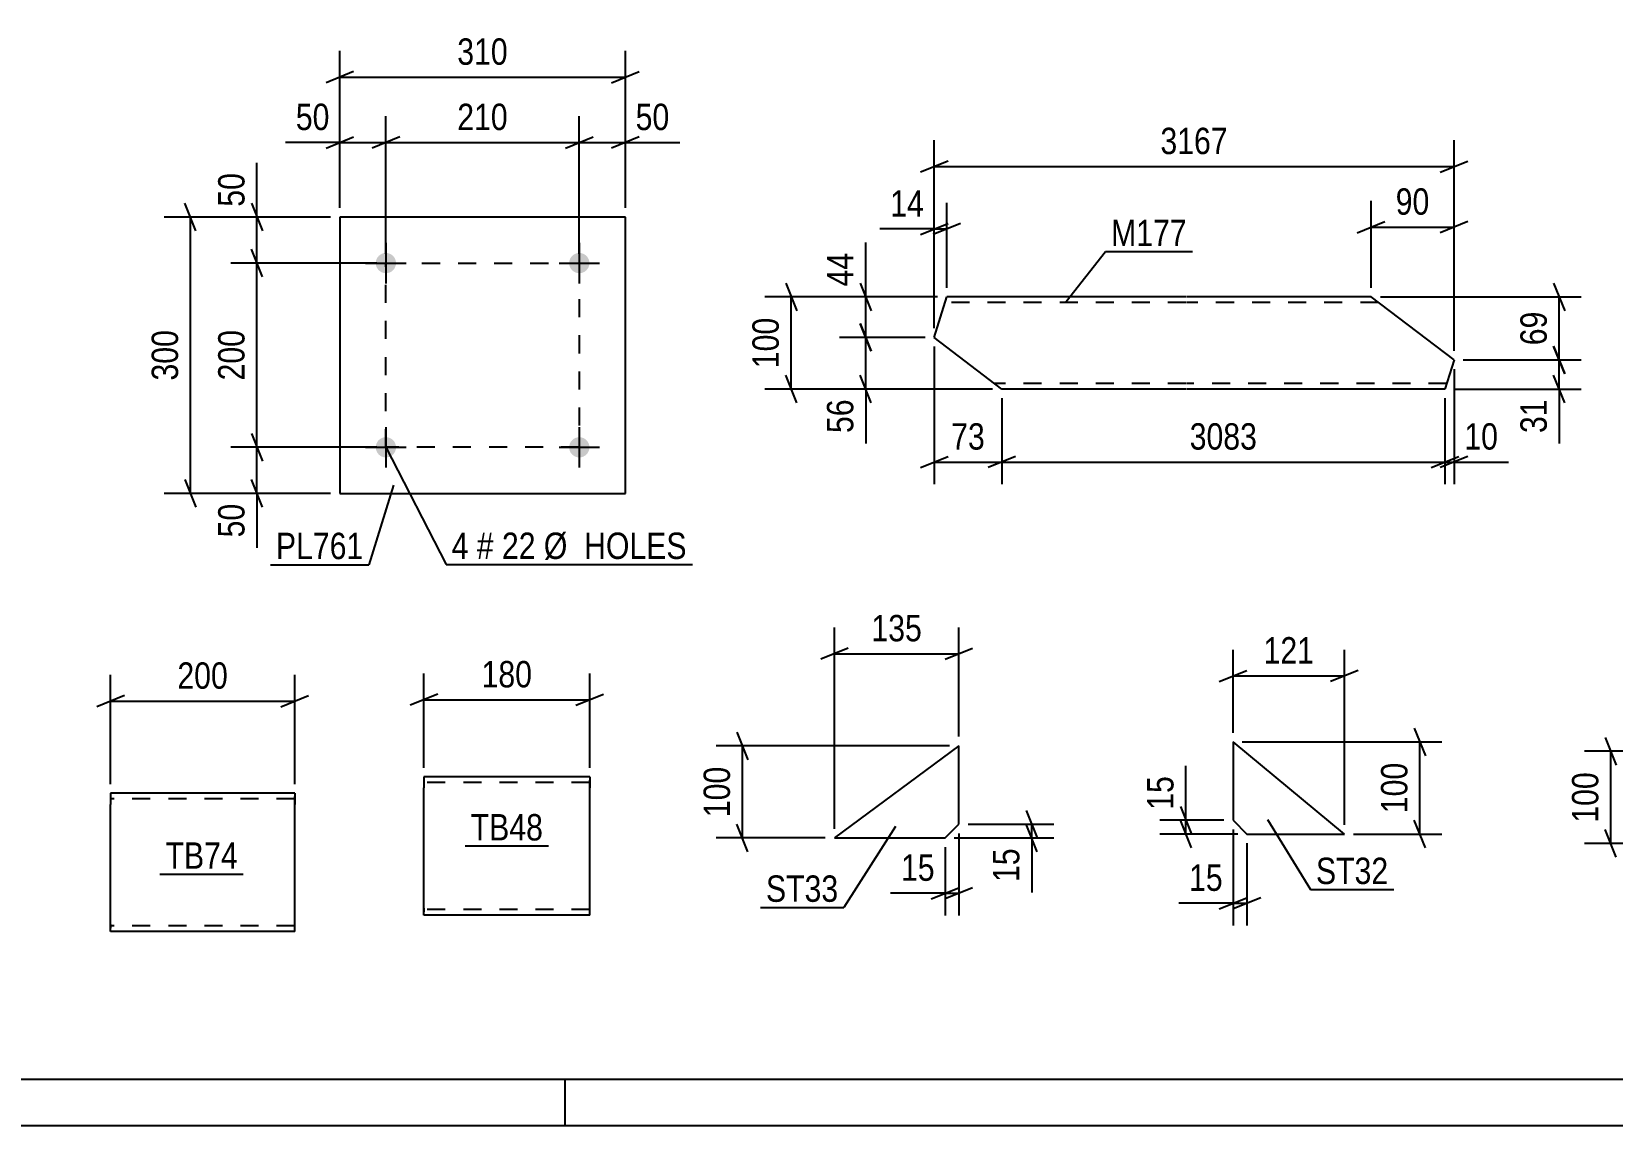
# Model space of a CAD drawing. Header units: millimetres. Extents: x 0 to 841, y 0 to 594.
# Drawn here: x 153.1 to 324.7, y 0 to 118.7 of the extents above; entities that cross this region are included whole.
import ezdxf

# ---------------------------------------------------------------- set-up
doc = ezdxf.new("R2010")
doc.units = ezdxf.units.MM
doc.linetypes.add('DXK_LINE_DOT2', pattern=[3.9198, 1.9599, -1.9599])
doc.styles.add('Arial Narrow', font='ARIALN.TTF', dxfattribs={"height": 0.2})

# ---------------------------------------------------------------- blocks, each defined once
blk = doc.blocks.new('Unknown-318892572-1113')
at = {"color": 5, "linetype": 'Continuous'}
for p, q in [((5, 5), (836, 5)), ((211, 0), (211, 5)), ((0, 0), (841, 0))]:
    blk.add_line(p, q, dxfattribs=at)
blk = doc.blocks.new('Part-318892572-2542 - 2526')
at = {"color": 2, "linetype": 'Continuous'}
for p, q in [((251.08, 85.54), (252.45, 89.94)), ((278.42, 89.94), (252.45, 89.94)), ((298.52, 89.94), (278.52, 89.94)), ((307.52, 83.09), (298.52, 89.94)), ((258.42, 79.94), (251.08, 85.54)), ((307.52, 83.09), (306.54, 79.94)), ((278.42, 79.94), (258.42, 79.94)), ((306.54, 79.94), (278.52, 79.94))]:
    blk.add_line(p, q, dxfattribs=at)
at = {"color": 7, "linetype": 'DXK_LINE_DOT2'}
for p, q in [((278.42, 89.34), (252.26, 89.34)), ((299.31, 89.34), (278.52, 89.34)), ((278.42, 80.54), (257.63, 80.54)), ((306.72, 80.54), (278.52, 80.54))]:
    blk.add_line(p, q, dxfattribs=at)
blk = doc.blocks.new('Part-318892572-2282 - 2267')
at = {"color": 2, "linetype": 'Continuous'}
for p, q in [((195.67, 37.83), (195.67, 36.63)), ((213.67, 37.83), (195.67, 37.83)), ((213.67, 37.83), (213.67, 37.74)), ((195.67, 23.57), (195.67, 36.63)), ((213.67, 37.74), (213.67, 36.63)), ((213.67, 22.83), (213.67, 36.63)), ((195.67, 22.92), (195.67, 23.57)), ((195.67, 22.83), (195.67, 22.92)), ((213.67, 22.83), (195.67, 22.83))]:
    blk.add_line(p, q, dxfattribs=at)
at = {"color": 7, "linetype": 'DXK_LINE_DOT2'}
for p, q in [((213.67, 37.83), (213.67, 37.83)), ((213.67, 37.23), (195.67, 37.23)), ((213.67, 36.63), (213.67, 37.48)), ((195.67, 23.57), (195.67, 23.18)), ((195.67, 23.43), (195.67, 23.48)), ((213.67, 23.43), (195.67, 23.43)), ((195.67, 22.83), (195.67, 22.83)), ((213.67, 23.43), (213.67, 23.48))]:
    blk.add_line(p, q, dxfattribs=at)
blk = doc.blocks.new('Part-318892572-2217 - 2201')
at = {"color": 2, "linetype": 'Continuous'}
for p, q in [((295.62, 31.63), (283.53, 41.63)), ((283.53, 41.63), (283.53, 33.13)), ((283.53, 33.13), (285.03, 31.63)), ((285.03, 31.63), (295.62, 31.63))]:
    blk.add_line(p, q, dxfattribs=at)
blk = doc.blocks.new('Part-318892572-2145 - 2129')
at = {"color": 2, "linetype": 'Continuous'}
for p, q in [((253.75, 41.2), (240.25, 31.2)), ((253.75, 32.7), (253.75, 41.2)), ((252.25, 31.2), (253.75, 32.7)), ((240.25, 31.2), (252.25, 31.2))]:
    blk.add_line(p, q, dxfattribs=at)
blk = doc.blocks.new('Part-318892572-2112 - 2098')
at = {"color": 2, "linetype": 'Continuous'}
for p, q in [((161.64, 36.05), (161.64, 34.85)), ((181.64, 36.05), (161.64, 36.05)), ((181.64, 36.05), (181.64, 35.96)), ((161.64, 21.79), (161.64, 34.85)), ((181.64, 35.96), (181.64, 34.85)), ((181.64, 21.05), (181.64, 34.85)), ((161.64, 21.14), (161.64, 21.79)), ((161.64, 21.05), (161.64, 21.14)), ((181.64, 21.05), (161.64, 21.05))]:
    blk.add_line(p, q, dxfattribs=at)
at = {"color": 7, "linetype": 'DXK_LINE_DOT2'}
for p, q in [((181.64, 35.45), (161.64, 35.45)), ((181.64, 34.85), (181.64, 35.7)), ((161.64, 21.79), (161.64, 21.4)), ((161.64, 21.65), (161.64, 21.69)), ((181.64, 21.65), (161.64, 21.65)), ((161.64, 21.05), (161.64, 21.05)), ((181.64, 21.65), (181.64, 21.69))]:
    blk.add_line(p, q, dxfattribs=at)
blk = doc.blocks.new('Part-318892572-1711 - 1695')
at = {"color": 2, "linetype": 'Continuous'}
for p, q in [((186.54, 98.61), (186.54, 68.61)), ((217.54, 98.61), (186.54, 98.61)), ((217.54, 68.61), (217.54, 98.61)), ((186.54, 68.61), (217.54, 68.61))]:
    blk.add_line(p, q, dxfattribs=at)
blk = doc.blocks.new('Bolt-318892572-1744 - 1695')
at = {"linetype": 'Continuous'}
for points in [[(192.64, 73.61, -1), (190.44, 73.61, -1)], [(213.64, 73.61, -1), (211.44, 73.61, -1)]]:
    blk.add_hatch(color=1, dxfattribs=at).paths.add_polyline_path(points)
at = {"color": 1, "linetype": 'Continuous'}
for p, q in [((191.54, 75.81), (191.54, 71.41)), ((212.54, 75.81), (212.54, 71.41)), ((189.34, 73.61), (193.74, 73.61)), ((210.34, 73.61), (214.74, 73.61))]:
    blk.add_line(p, q, dxfattribs=at)
blk = doc.blocks.new('Bolt-318892572-1749 - 1695')
at = {"linetype": 'Continuous'}
for points in [[(192.64, 93.61, -1), (190.44, 93.61, -1)], [(213.64, 93.61, -1), (211.44, 93.61, -1)]]:
    blk.add_hatch(color=1, dxfattribs=at).paths.add_polyline_path(points)
at = {"color": 1, "linetype": 'Continuous'}
for p, q in [((191.54, 95.81), (191.54, 91.41)), ((212.54, 95.81), (212.54, 91.41)), ((189.34, 93.61), (193.74, 93.61)), ((210.34, 93.61), (214.74, 93.61))]:
    blk.add_line(p, q, dxfattribs=at)
blk = doc.blocks.new('Rectangle-318892572-1858 - 1695')
at = {"color": 1, "linetype": 'DXK_LINE_DOT2'}
blk.add_lwpolyline([(191.54, 93.61), (212.54, 93.61), (212.54, 73.61), (191.54, 73.61), (191.54, 93.61)], close=True, dxfattribs=at)
blk = doc.blocks.new('StraightDimension-318892572-2838 - 2771')
at = {"color": 7, "linetype": 'Continuous'}
for p, q in [((323.94, 42.11), (325.14, 39.11)), ((331.45, 40.61), (321.69, 40.61)), ((324.54, 30.61), (324.54, 40.61)), ((325.14, 29.11), (323.94, 32.11)), ((335.09, 30.61), (321.69, 30.61))]:
    blk.add_line(p, q, dxfattribs=at)
at = {"color": 0}
blk.add_wipeout([(323.79, 38.95), (319.59, 38.95), (319.59, 32.26), (323.79, 32.26)], dxfattribs=at)
at = {"color": 3, "style": 'Arial Narrow'}
blk.add_text('100', height=2.863, rotation=90.0002, dxfattribs=at).set_placement((323.19, 32.86))
blk = doc.blocks.new('StraightDimension-318892572-2639 - 2526')
at = {"color": 7, "linetype": 'Continuous'}
for p, q in [((251.08, 86.54), (251.08, 106.94)), ((307.52, 84.09), (307.52, 106.94)), ((252.58, 104.69), (249.58, 103.49)), ((251.08, 104.09), (307.52, 104.09)), ((306.02, 103.49), (309.02, 104.69))]:
    blk.add_line(p, q, dxfattribs=at)
at = {"color": 0}
blk.add_wipeout([(283.55, 104.84), (283.55, 109.04), (275.04, 109.04), (275.04, 104.84)], dxfattribs=at)
at = {"color": 3, "style": 'Arial Narrow'}
blk.add_text('3167', height=2.863, dxfattribs=at).set_placement((275.64, 105.44))
blk = doc.blocks.new('StraightDimension-318892572-2545 - 2526')
at = {"color": 7, "linetype": 'Continuous'}
for p, q in [((318.34, 91.44), (319.54, 88.44)), ((299.52, 89.94), (321.34, 89.94)), ((318.94, 83.09), (318.94, 89.94)), ((319.54, 81.59), (318.34, 84.59)), ((308.52, 83.09), (321.34, 83.09))]:
    blk.add_line(p, q, dxfattribs=at)
at = {"color": 0}
blk.add_wipeout([(318.19, 88.94), (313.99, 88.94), (313.99, 84.09), (318.19, 84.09)], dxfattribs=at)
at = {"color": 3, "style": 'Arial Narrow'}
blk.add_text('69', height=2.863, rotation=90.0002, dxfattribs=at).set_placement((317.59, 84.69))
blk = doc.blocks.new('StraightDimension-318892572-2573 - 2526')
at = {"color": 7, "linetype": 'Continuous'}
for p, q in [((318.34, 84.59), (319.54, 81.59)), ((308.52, 83.09), (321.34, 83.09)), ((318.94, 79.94), (318.94, 83.09)), ((319.54, 78.44), (318.34, 81.44)), ((307.54, 79.94), (321.34, 79.94))]:
    blk.add_line(p, q, dxfattribs=at)
at = {"color": 0}
blk.add_wipeout([(318.19, 79.42), (313.99, 79.42), (313.99, 74.56), (318.19, 74.56)], dxfattribs=at)
at = {"color": 7, "linetype": 'Continuous'}
blk.add_line((318.94, 79.94), (318.94, 74.04), dxfattribs=at)
blk.add_line((318.94, 79.94), (318.94, 74.04), dxfattribs=at)
at = {"color": 3, "style": 'Arial Narrow'}
blk.add_text('31', height=2.863, rotation=90.0002, dxfattribs=at).set_placement((317.59, 75.16))
blk = doc.blocks.new('StraightDimension-318892572-2650 - 2526')
at = {"color": 7, "linetype": 'Continuous'}
for p, q in [((251.08, 86.54), (251.08, 100.16)), ((252.45, 90.94), (252.45, 100.16)), ((249.58, 96.71), (252.58, 97.91)), ((253.95, 97.91), (250.95, 96.71)), ((251.08, 97.31), (252.45, 97.31))]:
    blk.add_line(p, q, dxfattribs=at)
at = {"color": 0}
blk.add_wipeout([(250.55, 98.06), (250.55, 102.26), (245.7, 102.26), (245.7, 98.06)], dxfattribs=at)
at = {"color": 7, "linetype": 'Continuous'}
blk.add_line((251.08, 97.31), (245.17, 97.31), dxfattribs=at)
blk.add_line((251.08, 97.31), (245.17, 97.31), dxfattribs=at)
at = {"color": 3, "style": 'Arial Narrow'}
blk.add_text('14', height=2.863, dxfattribs=at).set_placement((246.3, 98.66))
blk = doc.blocks.new('StraightDimension-318892572-2594 - 2526')
at = {"color": 7, "linetype": 'Continuous'}
for p, q in [((243.04, 91.44), (244.24, 88.44)), ((251.45, 89.94), (240.79, 89.94)), ((243.64, 85.54), (243.64, 89.94)), ((244.24, 84.04), (243.04, 87.04)), ((250.08, 85.54), (240.79, 85.54))]:
    blk.add_line(p, q, dxfattribs=at)
at = {"color": 0}
blk.add_wipeout([(242.89, 95.32), (238.69, 95.32), (238.69, 90.47), (242.89, 90.47)], dxfattribs=at)
at = {"color": 7, "linetype": 'Continuous'}
blk.add_line((243.64, 89.94), (243.64, 95.85), dxfattribs=at)
blk.add_line((243.64, 89.94), (243.64, 95.85), dxfattribs=at)
at = {"color": 3, "style": 'Arial Narrow'}
blk.add_text('44', height=2.863, rotation=90.0002, dxfattribs=at).set_placement((242.29, 91.07))
blk = doc.blocks.new('StraightDimension-318892572-2614 - 2526')
at = {"color": 7, "linetype": 'Continuous'}
for p, q in [((243.04, 87.04), (244.24, 84.04)), ((250.08, 85.54), (240.79, 85.54)), ((243.64, 79.94), (243.64, 85.54)), ((244.24, 78.44), (243.04, 81.44)), ((257.42, 79.94), (240.79, 79.94))]:
    blk.add_line(p, q, dxfattribs=at)
at = {"color": 0}
blk.add_wipeout([(242.89, 79.42), (238.69, 79.42), (238.69, 74.56), (242.89, 74.56)], dxfattribs=at)
at = {"color": 7, "linetype": 'Continuous'}
blk.add_line((243.64, 79.94), (243.64, 74.04), dxfattribs=at)
blk.add_line((243.64, 79.94), (243.64, 74.04), dxfattribs=at)
at = {"color": 3, "style": 'Arial Narrow'}
blk.add_text('56', height=2.863, rotation=90.0002, dxfattribs=at).set_placement((242.29, 75.16))
blk = doc.blocks.new('StraightDimension-318892572-2664 - 2526')
at = {"color": 7, "linetype": 'Continuous'}
for p, q in [((258.42, 78.94), (258.42, 69.61)), ((306.54, 78.94), (306.54, 69.61)), ((259.92, 72.61), (256.92, 71.41)), ((305.04, 71.41), (308.04, 72.61)), ((258.42, 72.01), (306.54, 72.01))]:
    blk.add_line(p, q, dxfattribs=at)
at = {"color": 0}
blk.add_wipeout([(286.74, 72.76), (286.74, 76.96), (278.22, 76.96), (278.22, 72.76)], dxfattribs=at)
at = {"color": 3, "style": 'Arial Narrow'}
blk.add_text('3083', height=2.863, dxfattribs=at).set_placement((278.82, 73.36))
blk = doc.blocks.new('StraightDimension-318892572-2684 - 2526')
at = {"color": 7, "linetype": 'Continuous'}
for p, q in [((307.52, 82.09), (307.52, 69.61)), ((306.54, 78.94), (306.54, 69.61)), ((305.04, 71.41), (308.04, 72.61)), ((309.02, 72.61), (306.02, 71.41)), ((306.54, 72.01), (307.52, 72.01))]:
    blk.add_line(p, q, dxfattribs=at)
at = {"color": 0}
blk.add_wipeout([(312.9, 72.76), (312.9, 76.96), (308.04, 76.96), (308.04, 72.76)], dxfattribs=at)
at = {"color": 7, "linetype": 'Continuous'}
blk.add_line((307.52, 72.01), (313.42, 72.01), dxfattribs=at)
blk.add_line((307.52, 72.01), (313.42, 72.01), dxfattribs=at)
at = {"color": 3, "style": 'Arial Narrow'}
blk.add_text('10', height=2.863, dxfattribs=at).set_placement((308.64, 73.36))
blk = doc.blocks.new('StraightDimension-318892572-2697 - 2526')
at = {"color": 7, "linetype": 'Continuous'}
for p, q in [((251.08, 84.54), (251.08, 69.61)), ((258.42, 78.94), (258.42, 69.61)), ((249.58, 71.41), (252.58, 72.61)), ((259.92, 72.61), (256.92, 71.41)), ((251.08, 72.01), (258.42, 72.01))]:
    blk.add_line(p, q, dxfattribs=at)
at = {"color": 0}
blk.add_wipeout([(257.18, 72.76), (257.18, 76.96), (252.32, 76.96), (252.32, 72.76)], dxfattribs=at)
at = {"color": 3, "style": 'Arial Narrow'}
blk.add_text('73', height=2.863, dxfattribs=at).set_placement((252.92, 73.36))
blk = doc.blocks.new('StraightDimension-318892572-2715 - 2526')
at = {"color": 7, "linetype": 'Continuous'}
for p, q in [((234.95, 91.44), (236.15, 88.44)), ((251.45, 89.94), (232.7, 89.94)), ((235.55, 79.94), (235.55, 89.94)), ((236.15, 78.44), (234.95, 81.44)), ((257.42, 79.94), (232.7, 79.94))]:
    blk.add_line(p, q, dxfattribs=at)
at = {"color": 0}
blk.add_wipeout([(234.8, 88.28), (230.6, 88.28), (230.6, 81.6), (234.8, 81.6)], dxfattribs=at)
at = {"color": 3, "style": 'Arial Narrow'}
blk.add_text('100', height=2.863, rotation=90.0002, dxfattribs=at).set_placement((234.2, 82.2))
blk = doc.blocks.new('StraightDimension-318892572-2743 - 2526')
at = {"color": 7, "linetype": 'Continuous'}
for p, q in [((298.52, 90.94), (298.52, 100.36)), ((307.52, 84.09), (307.52, 100.36)), ((297.02, 96.91), (300.02, 98.11)), ((309.02, 98.11), (306.02, 96.91)), ((298.52, 97.51), (307.52, 97.51))]:
    blk.add_line(p, q, dxfattribs=at)
at = {"color": 0}
blk.add_wipeout([(305.45, 98.26), (305.45, 102.46), (300.59, 102.46), (300.59, 98.26)], dxfattribs=at)
at = {"color": 3, "style": 'Arial Narrow'}
blk.add_text('90', height=2.863, dxfattribs=at).set_placement((301.19, 98.86))
blk = doc.blocks.new('StraightDimension-318892572-2284 - 2267')
at = {"color": 7, "linetype": 'Continuous'}
for p, q in [((195.67, 38.83), (195.67, 49.05)), ((213.67, 38.83), (213.67, 49.05)), ((197.17, 46.8), (194.17, 45.6)), ((212.17, 45.6), (215.17, 46.8)), ((195.67, 46.2), (213.67, 46.2))]:
    blk.add_line(p, q, dxfattribs=at)
at = {"color": 0}
blk.add_wipeout([(208.02, 46.95), (208.02, 51.15), (201.33, 51.15), (201.33, 46.95)], dxfattribs=at)
at = {"color": 3, "style": 'Arial Narrow'}
blk.add_text('180', height=2.863, dxfattribs=at).set_placement((201.93, 47.55))
blk = doc.blocks.new('StraightDimension-318892572-2243 - 2201')
at = {"color": 7, "linetype": 'Continuous'}
for p, q in [((283.53, 42.63), (283.53, 51.64)), ((295.62, 32.63), (295.62, 51.64)), ((282.03, 48.19), (285.03, 49.39)), ((283.53, 48.79), (295.62, 48.79)), ((297.12, 49.39), (294.12, 48.19))]:
    blk.add_line(p, q, dxfattribs=at)
at = {"color": 0}
blk.add_wipeout([(292.92, 49.54), (292.92, 53.74), (286.24, 53.74), (286.24, 49.54)], dxfattribs=at)
at = {"color": 3, "style": 'Arial Narrow'}
blk.add_text('121', height=2.863, dxfattribs=at).set_placement((286.84, 50.14))
blk = doc.blocks.new('StraightDimension-318892572-2219 - 2201')
at = {"color": 7, "linetype": 'Continuous'}
for p, q in [((277.81, 34.63), (279.01, 31.63)), ((282.53, 33.13), (275.56, 33.13)), ((279.01, 30.13), (277.81, 33.13)), ((278.41, 31.63), (278.41, 33.13)), ((284.03, 31.63), (275.56, 31.63))]:
    blk.add_line(p, q, dxfattribs=at)
at = {"color": 0}
blk.add_wipeout([(277.66, 38.51), (273.46, 38.51), (273.46, 33.66), (277.66, 33.66)], dxfattribs=at)
at = {"color": 7, "linetype": 'Continuous'}
blk.add_line((278.41, 33.13), (278.41, 39.04), dxfattribs=at)
blk.add_line((278.41, 33.13), (278.41, 39.04), dxfattribs=at)
at = {"color": 3, "style": 'Arial Narrow'}
blk.add_text('15', height=2.863, rotation=90.0002, dxfattribs=at).set_placement((277.06, 34.26))
blk = doc.blocks.new('StraightDimension-318892572-2253 - 2201')
at = {"color": 7, "linetype": 'Continuous'}
for p, q in [((283.53, 32.13), (283.53, 21.71)), ((285.03, 30.63), (285.03, 21.71)), ((282.03, 23.51), (285.03, 24.71)), ((286.53, 24.71), (283.53, 23.51)), ((283.53, 24.11), (285.03, 24.11))]:
    blk.add_line(p, q, dxfattribs=at)
at = {"color": 0}
blk.add_wipeout([(283.01, 24.86), (283.01, 29.06), (278.15, 29.06), (278.15, 24.86)], dxfattribs=at)
at = {"color": 7, "linetype": 'Continuous'}
blk.add_line((283.53, 24.11), (277.63, 24.11), dxfattribs=at)
blk.add_line((283.53, 24.11), (277.63, 24.11), dxfattribs=at)
at = {"color": 3, "style": 'Arial Narrow'}
blk.add_text('15', height=2.863, dxfattribs=at).set_placement((278.75, 25.46))
blk = doc.blocks.new('StraightDimension-318892572-2231 - 2201')
at = {"color": 7, "linetype": 'Continuous'}
for p, q in [((303.21, 43.13), (304.41, 40.13)), ((284.53, 41.63), (306.21, 41.63)), ((303.81, 31.63), (303.81, 41.63)), ((304.41, 30.13), (303.21, 33.13)), ((296.62, 31.63), (306.21, 31.63))]:
    blk.add_line(p, q, dxfattribs=at)
at = {"color": 0}
blk.add_wipeout([(303.06, 39.98), (298.86, 39.98), (298.86, 33.29), (303.06, 33.29)], dxfattribs=at)
at = {"color": 3, "style": 'Arial Narrow'}
blk.add_text('100', height=2.863, rotation=90.0002, dxfattribs=at).set_placement((302.46, 33.89))
blk = doc.blocks.new('StraightDimension-318892572-2187 - 2129')
at = {"color": 7, "linetype": 'Continuous'}
for p, q in [((254.75, 32.7), (264.07, 32.7)), ((261.07, 34.2), (262.27, 31.2)), ((262.27, 29.7), (261.07, 32.7)), ((261.67, 31.2), (261.67, 32.7)), ((253.25, 31.2), (264.07, 31.2))]:
    blk.add_line(p, q, dxfattribs=at)
at = {"color": 0}
blk.add_wipeout([(260.92, 30.67), (256.72, 30.67), (256.72, 25.82), (260.92, 25.82)], dxfattribs=at)
at = {"color": 7, "linetype": 'Continuous'}
blk.add_line((261.67, 31.2), (261.67, 25.29), dxfattribs=at)
blk.add_line((261.67, 31.2), (261.67, 25.29), dxfattribs=at)
at = {"color": 3, "style": 'Arial Narrow'}
blk.add_text('15', height=2.863, rotation=90.0002, dxfattribs=at).set_placement((260.32, 26.42))
blk = doc.blocks.new('StraightDimension-318892572-2147 - 2129')
at = {"color": 7, "linetype": 'Continuous'}
for p, q in [((240.25, 32.2), (240.25, 54.05)), ((253.75, 42.2), (253.75, 54.05)), ((241.75, 51.8), (238.75, 50.6)), ((252.25, 50.6), (255.25, 51.8)), ((240.25, 51.2), (253.75, 51.2))]:
    blk.add_line(p, q, dxfattribs=at)
at = {"color": 0}
blk.add_wipeout([(250.34, 51.95), (250.34, 56.15), (243.66, 56.15), (243.66, 51.95)], dxfattribs=at)
at = {"color": 3, "style": 'Arial Narrow'}
blk.add_text('135', height=2.863, dxfattribs=at).set_placement((244.26, 52.55))
blk = doc.blocks.new('StraightDimension-318892572-2175 - 2129')
at = {"color": 7, "linetype": 'Continuous'}
for p, q in [((252.75, 41.2), (227.4, 41.2)), ((229.65, 42.7), (230.85, 39.7)), ((230.25, 31.2), (230.25, 41.2)), ((230.85, 29.7), (229.65, 32.7)), ((239.25, 31.2), (227.4, 31.2))]:
    blk.add_line(p, q, dxfattribs=at)
at = {"color": 0}
blk.add_wipeout([(229.5, 39.54), (225.3, 39.54), (225.3, 32.86), (229.5, 32.86)], dxfattribs=at)
at = {"color": 3, "style": 'Arial Narrow'}
blk.add_text('100', height=2.863, rotation=90.0002, dxfattribs=at).set_placement((228.9, 33.46))
blk = doc.blocks.new('StraightDimension-318892572-2159 - 2129')
at = {"color": 7, "linetype": 'Continuous'}
for p, q in [((253.75, 31.7), (253.75, 22.8)), ((252.25, 30.2), (252.25, 22.8)), ((250.75, 24.6), (253.75, 25.8)), ((255.25, 25.8), (252.25, 24.6)), ((252.25, 25.2), (253.75, 25.2))]:
    blk.add_line(p, q, dxfattribs=at)
at = {"color": 0}
blk.add_wipeout([(251.73, 25.95), (251.73, 30.15), (246.87, 30.15), (246.87, 25.95)], dxfattribs=at)
at = {"color": 7, "linetype": 'Continuous'}
blk.add_line((252.25, 25.2), (246.34, 25.2), dxfattribs=at)
blk.add_line((252.25, 25.2), (246.34, 25.2), dxfattribs=at)
at = {"color": 3, "style": 'Arial Narrow'}
blk.add_text('15', height=2.863, dxfattribs=at).set_placement((247.47, 26.55))
blk = doc.blocks.new('StraightDimension-318892572-2115 - 2098')
at = {"color": 7, "linetype": 'Continuous'}
for p, q in [((161.64, 37.05), (161.64, 48.9)), ((181.64, 37.05), (181.64, 48.9)), ((163.14, 46.65), (160.14, 45.45)), ((180.14, 45.45), (183.14, 46.65)), ((161.64, 46.05), (181.64, 46.05))]:
    blk.add_line(p, q, dxfattribs=at)
at = {"color": 0}
blk.add_wipeout([(174.99, 46.8), (174.99, 51), (168.3, 51), (168.3, 46.8)], dxfattribs=at)
at = {"color": 3, "style": 'Arial Narrow'}
blk.add_text('200', height=2.863, dxfattribs=at).set_placement((168.9, 47.4))
blk = doc.blocks.new('StraightDimension-318892572-1751 - 1695')
at = {"color": 7, "linetype": 'Continuous'}
for p, q in [((186.54, 99.61), (186.54, 116.64)), ((217.54, 99.61), (217.54, 116.64)), ((188.04, 114.39), (185.04, 113.19)), ((186.54, 113.79), (217.54, 113.79)), ((216.04, 113.19), (219.04, 114.39))]:
    blk.add_line(p, q, dxfattribs=at)
at = {"color": 0}
blk.add_wipeout([(205.38, 114.54), (205.38, 118.74), (198.69, 118.74), (198.69, 114.54)], dxfattribs=at)
at = {"color": 3, "style": 'Arial Narrow'}
blk.add_text('310', height=2.863, dxfattribs=at).set_placement((199.29, 115.14))
blk = doc.blocks.new('StraightDimension-318892572-1775 - 1695')
at = {"color": 7, "linetype": 'Continuous'}
for p, q in [((191.54, 94.61), (191.54, 109.55)), ((212.54, 94.61), (212.54, 109.55)), ((193.04, 107.3), (190.04, 106.1)), ((191.54, 106.7), (212.54, 106.7)), ((211.04, 106.1), (214.04, 107.3))]:
    blk.add_line(p, q, dxfattribs=at)
at = {"color": 0}
blk.add_wipeout([(205.38, 107.45), (205.38, 111.65), (198.69, 111.65), (198.69, 107.45)], dxfattribs=at)
at = {"color": 3, "style": 'Arial Narrow'}
blk.add_text('210', height=2.863, dxfattribs=at).set_placement((199.29, 108.05))
blk = doc.blocks.new('StraightDimension-318892572-1762 - 1695')
at = {"color": 7, "linetype": 'Continuous'}
for p, q in [((186.54, 99.61), (186.54, 109.55)), ((191.54, 94.61), (191.54, 109.55)), ((185.04, 106.1), (188.04, 107.3)), ((186.54, 106.7), (191.54, 106.7)), ((193.04, 107.3), (190.04, 106.1))]:
    blk.add_line(p, q, dxfattribs=at)
at = {"color": 0}
blk.add_wipeout([(186.01, 107.45), (186.01, 111.65), (181.16, 111.65), (181.16, 107.45)], dxfattribs=at)
at = {"color": 7, "linetype": 'Continuous'}
blk.add_line((186.54, 106.7), (180.63, 106.7), dxfattribs=at)
blk.add_line((186.54, 106.7), (180.63, 106.7), dxfattribs=at)
at = {"color": 3, "style": 'Arial Narrow'}
blk.add_text('50', height=2.863, dxfattribs=at).set_placement((181.76, 108.05))
blk = doc.blocks.new('StraightDimension-318892572-1791 - 1695')
at = {"color": 7, "linetype": 'Continuous'}
for p, q in [((212.54, 94.61), (212.54, 109.55)), ((217.54, 99.61), (217.54, 109.55)), ((211.04, 106.1), (214.04, 107.3)), ((212.54, 106.7), (217.54, 106.7)), ((219.04, 107.3), (216.04, 106.1))]:
    blk.add_line(p, q, dxfattribs=at)
at = {"color": 0}
blk.add_wipeout([(222.92, 107.45), (222.92, 111.65), (218.06, 111.65), (218.06, 107.45)], dxfattribs=at)
at = {"color": 7, "linetype": 'Continuous'}
blk.add_line((217.54, 106.7), (223.44, 106.7), dxfattribs=at)
blk.add_line((217.54, 106.7), (223.44, 106.7), dxfattribs=at)
at = {"color": 3, "style": 'Arial Narrow'}
blk.add_text('50', height=2.863, dxfattribs=at).set_placement((218.66, 108.05))
blk = doc.blocks.new('StraightDimension-318892572-1805 - 1695')
at = {"color": 7, "linetype": 'Continuous'}
for p, q in [((170.92, 97.11), (169.72, 100.11)), ((185.54, 98.61), (167.47, 98.61)), ((170.32, 68.61), (170.32, 98.61)), ((169.72, 70.11), (170.92, 67.11)), ((185.54, 68.61), (167.47, 68.61))]:
    blk.add_line(p, q, dxfattribs=at)
at = {"color": 0}
blk.add_wipeout([(169.57, 86.95), (165.37, 86.95), (165.37, 80.26), (169.57, 80.26)], dxfattribs=at)
at = {"color": 3, "style": 'Arial Narrow'}
blk.add_text('300', height=2.863, rotation=90.0002, dxfattribs=at).set_placement((168.97, 80.86))
blk = doc.blocks.new('StraightDimension-318892572-1816 - 1695')
at = {"color": 7, "linetype": 'Continuous'}
for p, q in [((176.94, 100.11), (178.14, 97.11)), ((185.54, 98.61), (174.69, 98.61)), ((177.54, 93.61), (177.54, 98.61)), ((178.14, 92.11), (176.94, 95.11)), ((190.54, 93.61), (174.69, 93.61))]:
    blk.add_line(p, q, dxfattribs=at)
at = {"color": 0}
blk.add_wipeout([(176.79, 103.99), (172.59, 103.99), (172.59, 99.13), (176.79, 99.13)], dxfattribs=at)
at = {"color": 7, "linetype": 'Continuous'}
blk.add_line((177.54, 98.61), (177.54, 104.51), dxfattribs=at)
blk.add_line((177.54, 98.61), (177.54, 104.51), dxfattribs=at)
at = {"color": 3, "style": 'Arial Narrow'}
blk.add_text('50', height=2.863, rotation=90.0002, dxfattribs=at).set_placement((176.19, 99.73))
blk = doc.blocks.new('StraightDimension-318892572-1829 - 1695')
at = {"color": 7, "linetype": 'Continuous'}
for p, q in [((178.14, 92.11), (176.94, 95.11)), ((190.54, 93.61), (174.69, 93.61)), ((177.54, 73.61), (177.54, 93.61)), ((176.94, 75.11), (178.14, 72.11)), ((190.54, 73.61), (174.69, 73.61))]:
    blk.add_line(p, q, dxfattribs=at)
at = {"color": 0}
blk.add_wipeout([(176.79, 86.95), (172.59, 86.95), (172.59, 80.27), (176.79, 80.27)], dxfattribs=at)
at = {"color": 3, "style": 'Arial Narrow'}
blk.add_text('200', height=2.863, rotation=90.0002, dxfattribs=at).set_placement((176.19, 80.87))
blk = doc.blocks.new('StraightDimension-318892572-1845 - 1695')
at = {"color": 7, "linetype": 'Continuous'}
for p, q in [((176.94, 75.11), (178.14, 72.11)), ((190.54, 73.61), (174.69, 73.61)), ((177.54, 68.61), (177.54, 73.61)), ((178.14, 67.11), (176.94, 70.11)), ((185.54, 68.61), (174.69, 68.61))]:
    blk.add_line(p, q, dxfattribs=at)
at = {"color": 0}
blk.add_wipeout([(176.79, 68.08), (172.59, 68.08), (172.59, 63.23), (176.79, 63.23)], dxfattribs=at)
at = {"color": 7, "linetype": 'Continuous'}
blk.add_line((177.54, 68.61), (177.54, 62.7), dxfattribs=at)
blk.add_line((177.54, 68.61), (177.54, 62.7), dxfattribs=at)
at = {"color": 3, "style": 'Arial Narrow'}
blk.add_text('50', height=2.863, rotation=90.0002, dxfattribs=at).set_placement((176.19, 63.83))
blk = doc.blocks.new('Mark-318892572-2538 - 2526')
at = {"color": 0}
blk.add_wipeout([(278.51, 95.45), (278.51, 98.45), (270.28, 98.45), (270.28, 95.45)], dxfattribs=at)
blk.add_wipeout([(278.51, 95.45), (278.51, 98.45), (270.28, 98.45), (270.28, 95.45)], dxfattribs=at)
at = {"color": 30, "linetype": 'Continuous'}
for p, q in [((265.42, 89.45), (269.68, 94.85)), ((269.68, 94.85), (279.11, 94.85))]:
    blk.add_line(p, q, dxfattribs=at)
at = {"color": 3, "style": 'Arial Narrow'}
blk.add_text('M177', height=2.863, dxfattribs=at).set_placement((270.28, 95.45))
blk = doc.blocks.new('Mark-318892572-2280 - 2267')
at = {"color": 0}
blk.add_wipeout([(208.6, 30.93), (208.6, 33.93), (200.75, 33.93), (200.75, 30.93)], dxfattribs=at)
blk.add_wipeout([(208.6, 30.93), (208.6, 33.93), (200.75, 33.93), (200.75, 30.93)], dxfattribs=at)
at = {"color": 30, "linetype": 'Continuous'}
blk.add_line((200.15, 30.33), (209.2, 30.33), dxfattribs=at)
at = {"color": 3, "style": 'Arial Narrow'}
blk.add_text('TB48', height=2.863, dxfattribs=at).set_placement((200.75, 30.93))
blk = doc.blocks.new('Mark-318892572-2213 - 2201')
at = {"color": 0}
blk.add_wipeout([(300.38, 26.2), (300.38, 29.2), (292.53, 29.2), (292.53, 26.2)], dxfattribs=at)
blk.add_wipeout([(300.38, 26.2), (300.38, 29.2), (292.53, 29.2), (292.53, 26.2)], dxfattribs=at)
at = {"color": 30, "linetype": 'Continuous'}
for p, q in [((287.28, 33.2), (291.93, 25.6)), ((291.93, 25.6), (300.98, 25.6))]:
    blk.add_line(p, q, dxfattribs=at)
at = {"color": 3, "style": 'Arial Narrow'}
blk.add_text('ST32', height=2.863, dxfattribs=at).set_placement((292.53, 26.2))
blk = doc.blocks.new('Mark-318892572-2141 - 2129')
at = {"color": 0}
blk.add_wipeout([(240.66, 24.27), (240.66, 27.27), (232.81, 27.27), (232.81, 24.27)], dxfattribs=at)
blk.add_wipeout([(240.66, 24.27), (240.66, 27.27), (232.81, 27.27), (232.81, 24.27)], dxfattribs=at)
at = {"color": 30, "linetype": 'Continuous'}
for p in [(246.88, 32.44), (232.21, 23.67)]:
    blk.add_line(p, (241.26, 23.67), dxfattribs=at)
at = {"color": 3, "style": 'Arial Narrow'}
blk.add_text('ST33', height=2.863, dxfattribs=at).set_placement((232.81, 24.27))
blk = doc.blocks.new('Mark-318892572-2110 - 2098')
at = {"color": 0}
blk.add_wipeout([(175.46, 27.86), (175.46, 30.86), (167.61, 30.86), (167.61, 27.86)], dxfattribs=at)
blk.add_wipeout([(175.46, 27.86), (175.46, 30.86), (167.61, 30.86), (167.61, 27.86)], dxfattribs=at)
at = {"color": 30, "linetype": 'Continuous'}
blk.add_line((167.01, 27.26), (176.06, 27.26), dxfattribs=at)
at = {"color": 3, "style": 'Arial Narrow'}
blk.add_text('TB74', height=2.863, dxfattribs=at).set_placement((167.61, 27.86))
blk = doc.blocks.new('Mark-318892572-1707 - 1695')
at = {"color": 0}
blk.add_wipeout([(189.1, 61.47), (189.1, 64.47), (179.6, 64.47), (179.6, 61.47)], dxfattribs=at)
blk.add_wipeout([(189.1, 61.47), (189.1, 64.47), (179.6, 64.47), (179.6, 61.47)], dxfattribs=at)
at = {"color": 30, "linetype": 'Continuous'}
for p in [(192.38, 69.5), (179, 60.87)]:
    blk.add_line(p, (189.7, 60.87), dxfattribs=at)
at = {"color": 3, "style": 'Arial Narrow'}
blk.add_text('PL761', height=2.863, dxfattribs=at).set_placement((179.6, 61.47))
blk = doc.blocks.new('MarkSet-318892572-1906 - 1695')
at = {"color": 0}
for points in [[(200.51, 61.49), (200.51, 64.49), (198.68, 64.49), (198.68, 61.49)], [(203.24, 61.49), (203.24, 64.49), (201.41, 64.49), (201.41, 61.49)], [(207.79, 61.49), (207.79, 64.49), (204.14, 64.49), (204.14, 61.49)], [(224.22, 61.49), (224.22, 64.49), (208.69, 64.49), (208.69, 61.49)]]:
    blk.add_wipeout(points, dxfattribs=at)
for points in [[(200.51, 61.49), (200.51, 64.49), (198.68, 64.49), (198.68, 61.49)], [(203.24, 61.49), (203.24, 64.49), (201.41, 64.49), (201.41, 61.49)], [(207.79, 61.49), (207.79, 64.49), (204.14, 64.49), (204.14, 61.49)], [(224.22, 61.49), (224.22, 64.49), (208.69, 64.49), (208.69, 61.49)]]:
    blk.add_wipeout(points, dxfattribs=at)
at = {"color": 7, "linetype": 'Continuous'}
for p, q in [((191.54, 73.61), (198.08, 60.89)), ((198.08, 60.89), (224.82, 60.89))]:
    blk.add_line(p, q, dxfattribs=at)
at = {"color": 3, "style": 'Arial Narrow'}
for s, height, p in [('4', 2.86, (198.68, 61.49)), ('#', 2.86, (201.41, 61.49)), ('22', 2.863, (204.14, 61.49)), ('Ø  HOLES', 2.863, (208.69, 61.49))]:
    blk.add_text(s, height=height, dxfattribs=at).set_placement(p)

msp = doc.modelspace()

# ---------------------------------------------------------------- block references
for name in ['Unknown-318892572-1113', 'Part-318892572-1711 - 1695', 'Bolt-318892572-1749 - 1695', 'Rectangle-318892572-1858 - 1695', 'Part-318892572-2542 - 2526', 'Bolt-318892572-1744 - 1695', 'Part-318892572-2145 - 2129', 'Part-318892572-2217 - 2201', 'Part-318892572-2282 - 2267', 'Part-318892572-2112 - 2098']:
    msp.add_blockref(name, (0, 0))

# ---------------------------------------------------------------- next in the draw order: block references
for name in ['StraightDimension-318892572-1751 - 1695', 'StraightDimension-318892572-2639 - 2526', 'StraightDimension-318892572-2243 - 2201', 'StraightDimension-318892572-2115 - 2098', 'StraightDimension-318892572-2284 - 2267', 'StraightDimension-318892572-2838 - 2771', 'Mark-318892572-2280 - 2267', 'StraightDimension-318892572-2187 - 2129', 'Mark-318892572-2110 - 2098']:
    msp.add_blockref(name, (0, 0))

# ---------------------------------------------------------------- next in the draw order: block references
for name in ['StraightDimension-318892572-1775 - 1695', 'StraightDimension-318892572-2650 - 2526', 'Mark-318892572-2538 - 2526', 'StraightDimension-318892572-2545 - 2526', 'StraightDimension-318892572-2147 - 2129', 'StraightDimension-318892572-2219 - 2201']:
    msp.add_blockref(name, (0, 0))

# ---------------------------------------------------------------- next in the draw order: block references
for name in ['StraightDimension-318892572-1762 - 1695', 'StraightDimension-318892572-1791 - 1695', 'StraightDimension-318892572-2594 - 2526', 'StraightDimension-318892572-2573 - 2526', 'StraightDimension-318892572-2175 - 2129', 'StraightDimension-318892572-2253 - 2201']:
    msp.add_blockref(name, (0, 0))

# ---------------------------------------------------------------- next in the draw order: block references
for name in ['StraightDimension-318892572-2743 - 2526', 'StraightDimension-318892572-1805 - 1695', 'StraightDimension-318892572-2614 - 2526', 'StraightDimension-318892572-2231 - 2201', 'StraightDimension-318892572-2159 - 2129']:
    msp.add_blockref(name, (0, 0))

# ---------------------------------------------------------------- next in the draw order: block references
for name in ['StraightDimension-318892572-1816 - 1695', 'StraightDimension-318892572-2664 - 2526', 'Mark-318892572-2213 - 2201', 'Mark-318892572-2141 - 2129']:
    msp.add_blockref(name, (0, 0))

# ---------------------------------------------------------------- next in the draw order: block references
for name in ['StraightDimension-318892572-1829 - 1695', 'StraightDimension-318892572-2697 - 2526', 'StraightDimension-318892572-2684 - 2526']:
    msp.add_blockref(name, (0, 0))

# ---------------------------------------------------------------- next in the draw order: block references
for name in ['StraightDimension-318892572-2715 - 2526', 'StraightDimension-318892572-1845 - 1695']:
    msp.add_blockref(name, (0, 0))

# ---------------------------------------------------------------- next in the draw order: block references
msp.add_blockref('Mark-318892572-1707 - 1695', (0, 0))

# ---------------------------------------------------------------- next in the draw order: block references
msp.add_blockref('MarkSet-318892572-1906 - 1695', (0, 0))

doc.saveas('drawing.dxf')
